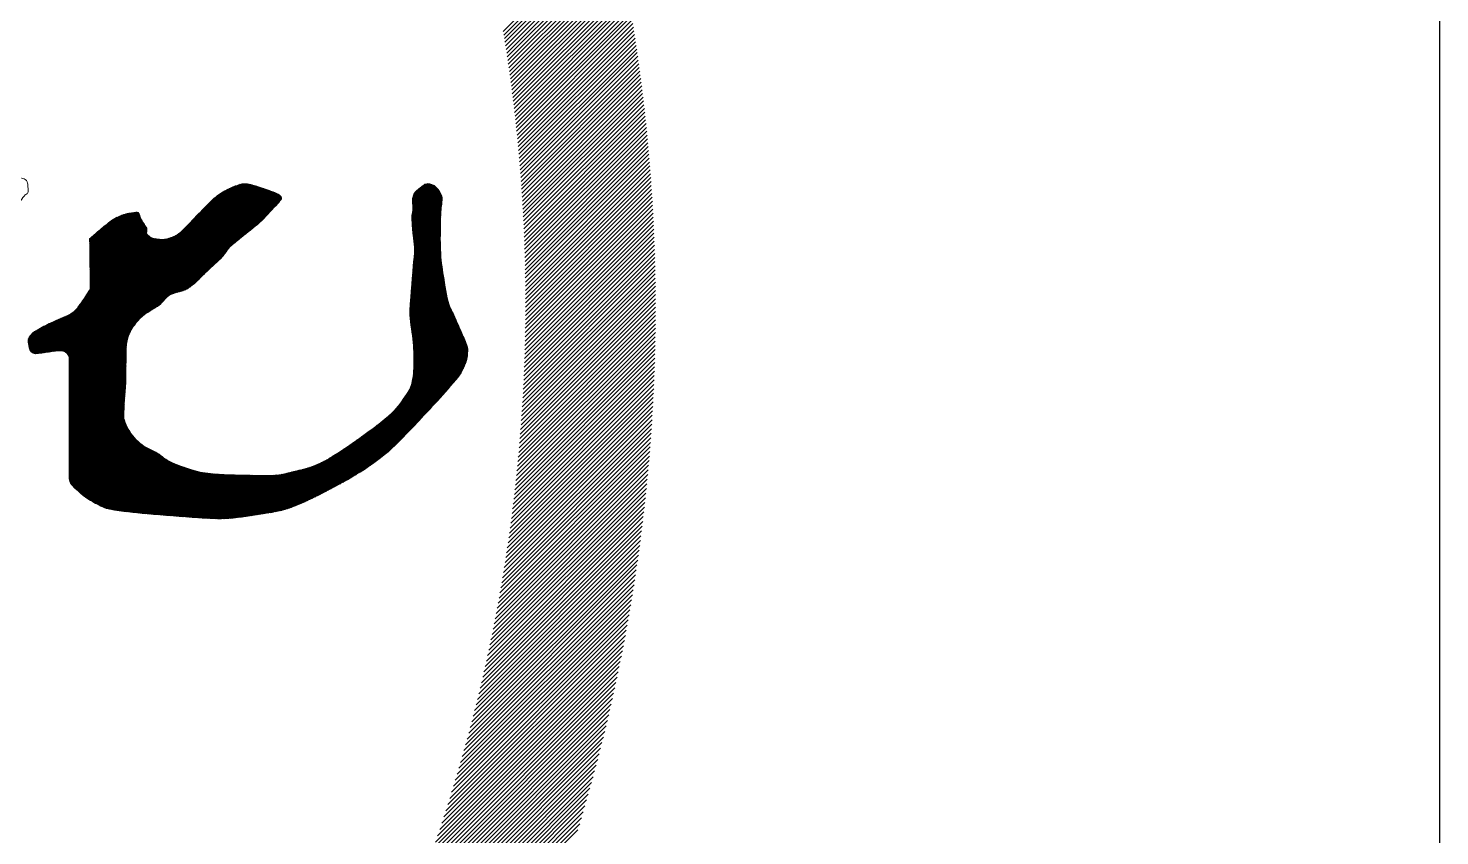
# Model space of a CAD drawing. Header units: inches. Extents: x 35 to 2894, y 23 to 617.
# Drawn here: x 855.64 to 865.16, y 127.54 to 132.99 of the extents above; entities that cross this region are included whole.
import ezdxf

# ---------------------------------------------------------------- set-up
doc = ezdxf.new("R2010")
doc.units = ezdxf.units.IN
doc.header["$MEASUREMENT"] = 0
doc.layers.add('Layer 1', color=7, linetype='Continuous')
doc.layers.add('ONDOCS', color=7, linetype='Continuous', lineweight=0)

msp = doc.modelspace()

# ---------------------------------------------------------------- linework, layer by layer
at = {"layer": 'Layer 1', "color": 0, "lineweight": 9}
msp.add_lwpolyline([(45.0123, 606.841), (865.1563, 606.841), (865.1563, 32.7669), (45.0123, 32.7669), (45.0123, 606.841)], dxfattribs=at)
at = {"layer": 'Layer 1', "color": 0, "lineweight": -3}
msp.add_lwpolyline([(865.1563, 32.7669), (865.1563, 254.817)], dxfattribs=at)
at = {"layer": 'ONDOCS', "color": 7, "linetype": 'Continuous', "lineweight": 0, "ltscale": 100}
for p, q in [((858.8413, 132.9669), (859.5837, 133.7093)), ((858.8453, 132.9426), (859.5888, 133.6861)), ((858.8493, 132.9183), (859.5939, 133.6629)), ((858.8532, 132.8939), (859.5989, 133.6396)), ((858.857, 132.8694), (859.6039, 133.6163)), ((858.8608, 132.8449), (859.6088, 133.5929)), ((858.8646, 132.8204), (859.6137, 133.5695)), ((858.8683, 132.7958), (859.6186, 133.5461)), ((858.872, 132.7712), (859.6234, 133.5226)), ((858.8756, 132.7465), (859.6282, 133.4991)), ((858.8791, 132.7218), (859.6329, 133.4756)), ((858.8826, 132.697), (859.6376, 133.452)), ((858.8861, 132.6722), (859.6423, 133.4283)), ((858.8895, 132.6473), (859.6469, 133.4047)), ((858.8929, 132.6223), (859.6515, 133.3809)), ((858.8962, 132.5974), (859.656, 133.3572)), ((858.8995, 132.5723), (859.6605, 133.3334)), ((858.9027, 132.5472), (859.665, 133.3096)), ((858.9058, 132.5221), (859.6694, 133.2857)), ((858.9089, 132.4969), (859.6738, 133.2617)), ((858.912, 132.4717), (859.6781, 133.2378)), ((858.915, 132.4464), (859.6824, 133.2138)), ((858.918, 132.421), (859.6866, 133.1897)), ((858.9209, 132.3957), (859.6908, 133.1656)), ((858.9237, 132.3702), (859.695, 133.1415)), ((858.9265, 132.3447), (859.6991, 133.1173)), ((858.9292, 132.3191), (859.7032, 133.0931)), ((858.9319, 132.2935), (859.7072, 133.0688)), ((858.9345, 132.2679), (859.7112, 133.0445)), ((858.9371, 132.2422), (859.7151, 133.0202)), ((858.9397, 132.2164), (859.719, 132.9958)), ((858.9421, 132.1906), (859.7229, 132.9713)), ((858.9445, 132.1647), (859.7267, 132.9468)), ((858.9469, 132.1387), (859.7305, 132.9223)), ((858.9492, 132.1127), (859.7342, 132.8977)), ((858.9514, 132.0867), (859.7378, 132.8731)), ((858.9536, 132.0606), (859.7415, 132.8484)), ((858.9558, 132.0344), (859.7451, 132.8237)), ((858.9578, 132.0082), (859.7486, 132.799)), ((858.9598, 131.9819), (859.7521, 132.7742)), ((858.9618, 131.9556), (859.7555, 132.7493)), ((858.9637, 131.9292), (859.7589, 132.7244)), ((858.9655, 131.9027), (859.7623, 132.6995)), ((858.9673, 131.8762), (859.7656, 132.6745)), ((858.9691, 131.8497), (859.7688, 132.6495)), ((858.9707, 131.823), (859.7721, 132.6244)), ((858.9723, 131.7963), (859.7752, 132.5992)), ((858.9739, 131.7696), (859.7783, 132.5741)), ((858.9753, 131.7428), (859.7814, 132.5488)), ((858.9768, 131.7159), (859.7844, 132.5236)), ((858.9781, 131.689), (859.7874, 132.4982)), ((858.9794, 131.662), (859.7903, 132.4729)), ((858.9806, 131.6349), (859.7932, 132.4474)), ((858.9818, 131.6078), (859.796, 132.422)), ((858.9829, 131.5806), (859.7988, 132.3965)), ((858.984, 131.5533), (859.8015, 132.3709)), ((858.9849, 131.526), (859.8042, 132.3453)), ((858.9859, 131.4986), (859.8068, 132.3196)), ((858.9867, 131.4712), (859.8094, 132.2939)), ((858.9875, 131.4437), (859.8119, 132.2681)), ((858.9882, 131.4161), (859.8144, 132.2423)), ((858.9889, 131.3885), (859.8168, 132.2164)), ((858.9894, 131.3607), (859.8192, 132.1905)), ((858.99, 131.333), (859.8215, 132.1645)), ((858.9904, 131.3051), (859.8238, 132.1385)), ((858.9908, 131.2772), (859.826, 132.1124)), ((858.9911, 131.2492), (859.8282, 132.0863)), ((858.9913, 131.2212), (859.8303, 132.0601)), ((858.9915, 131.193), (859.8323, 132.0339)), ((855.9009, 130.7957), (857.0265, 131.9213)), ((855.9053, 130.7911), (857.0413, 131.9271)), ((855.9092, 130.786), (857.0555, 131.9323)), ((855.9123, 130.7803), (857.0684, 131.9364)), ((855.9145, 130.7735), (857.08, 131.939)), ((855.9151, 130.7562), (857.0993, 131.9405)), ((855.9151, 130.7652), (857.0902, 131.9403)), ((855.9151, 130.7473), (857.1078, 131.94)), ((855.9151, 130.7383), (857.1159, 131.9392)), ((855.9151, 130.7294), (857.1237, 131.938)), ((855.9151, 130.7205), (857.1312, 131.9365)), ((855.9151, 130.7115), (857.1385, 131.9349)), ((855.9151, 130.7026), (857.1456, 131.9331)), ((855.9151, 130.6936), (857.1527, 131.9312)), ((855.9151, 130.6847), (857.1596, 131.9292)), ((855.9151, 130.6757), (857.1665, 131.9272)), ((855.9151, 130.6668), (857.1734, 131.9251)), ((855.9151, 130.6579), (857.1802, 131.923)), ((855.9151, 130.6489), (857.187, 131.9209)), ((855.9151, 130.64), (857.1939, 131.9187)), ((855.9151, 130.631), (857.2006, 131.9166)), ((858.2294, 131.8277), (858.3419, 131.9401)), ((858.2294, 131.8188), (858.3494, 131.9387)), ((858.2297, 131.8102), (858.3563, 131.9367)), ((858.2299, 131.8372), (858.3334, 131.9407)), ((858.2302, 131.8017), (858.3628, 131.9342)), ((858.2308, 131.7933), (858.3688, 131.9313)), ((858.2313, 131.8475), (858.3234, 131.9395)), ((858.2313, 131.7849), (858.3745, 131.928)), ((858.2317, 131.7763), (858.3798, 131.9244)), ((858.2318, 131.7675), (858.3848, 131.9205)), ((858.2344, 131.8595), (858.3072, 131.9324)), ((858.9915, 131.0798), (859.84, 131.9284)), ((858.9916, 131.1648), (859.8343, 132.0076)), ((858.9916, 131.1366), (859.8363, 131.9812)), ((858.9916, 131.1082), (859.8382, 131.9548)), ((855.8722, 130.8116), (856.9333, 131.8728)), ((855.8789, 130.8095), (856.9573, 131.8878)), ((855.8851, 130.8067), (856.9781, 131.8997)), ((855.8908, 130.8035), (856.9955, 131.9082)), ((855.8961, 130.7998), (857.0114, 131.9151)), ((855.9151, 130.6221), (857.2074, 131.9144)), ((855.9151, 130.6132), (857.2141, 131.9122)), ((855.9151, 130.6042), (857.2208, 131.9099)), ((855.9151, 130.5953), (857.2274, 131.9076)), ((855.9151, 130.5863), (857.2341, 131.9053)), ((855.9151, 130.5774), (857.2407, 131.903)), ((855.9151, 130.5685), (857.2473, 131.9006)), ((855.9151, 130.5595), (857.2538, 131.8982)), ((856.421, 131.0564), (857.2603, 131.8958)), ((856.45, 131.0765), (857.2668, 131.8934)), ((856.4727, 131.0903), (857.2733, 131.8909)), ((856.4954, 131.1041), (857.2798, 131.8884)), ((856.5854, 131.1851), (857.2862, 131.8859)), ((856.6044, 131.1952), (857.2926, 131.8834)), ((856.6185, 131.2003), (857.299, 131.8808)), ((856.6312, 131.2041), (857.3054, 131.8783)), ((856.6432, 131.2072), (857.3116, 131.8756)), ((856.6552, 131.2102), (857.3176, 131.8726)), ((856.6673, 131.2134), (857.3233, 131.8693)), ((856.6802, 131.2173), (857.3286, 131.8658)), ((856.6949, 131.223), (857.3338, 131.8619)), ((856.7164, 131.2356), (857.3386, 131.8578)), ((856.7467, 131.6951), (856.8995, 131.8479)), ((857.0388, 131.5491), (857.3429, 131.8532)), ((857.0833, 131.5847), (857.3458, 131.8472)), ((857.1294, 131.6219), (857.3466, 131.8391)), ((858.2252, 131.7252), (858.4016, 131.9016)), ((858.2253, 131.7163), (858.4053, 131.8963)), ((858.2254, 131.7075), (858.4089, 131.891)), ((858.2257, 131.6988), (858.4125, 131.8856)), ((858.226, 131.6902), (858.4159, 131.8801)), ((858.2264, 131.6816), (858.4192, 131.8745)), ((858.2266, 131.7355), (858.3979, 131.9067)), ((858.2269, 131.6731), (858.4222, 131.8685)), ((858.2274, 131.6647), (858.4249, 131.8622)), ((858.2279, 131.6563), (858.427, 131.8555)), ((858.2285, 131.6479), (858.4285, 131.8479)), ((858.2291, 131.6396), (858.4289, 131.8394)), ((858.2296, 131.6312), (858.4288, 131.8304)), ((858.2301, 131.7479), (858.3938, 131.9116)), ((858.2313, 131.7581), (858.3894, 131.9162)), ((858.2424, 131.8764), (858.2683, 131.9023)), ((858.9903, 130.9655), (859.8468, 131.822)), ((858.9907, 130.9942), (859.8452, 131.8487)), ((858.991, 131.0228), (859.8436, 131.8753)), ((858.9913, 131.0514), (859.8418, 131.9019)), ((856.053, 131.5111), (856.27, 131.7281)), ((856.0532, 131.5023), (856.2838, 131.733)), ((856.0533, 131.4935), (856.2964, 131.7366)), ((856.0534, 131.4846), (856.3078, 131.7391)), ((856.0535, 131.4758), (856.3187, 131.741)), ((856.0536, 131.467), (856.3292, 131.7425)), ((856.0537, 131.4581), (856.3395, 131.7439)), ((856.0538, 131.4493), (856.3498, 131.7453)), ((856.054, 131.4405), (856.3609, 131.7474)), ((856.0541, 131.4317), (856.3712, 131.7488)), ((856.0542, 131.4228), (856.3782, 131.7468)), ((856.0543, 131.414), (856.3831, 131.7428)), ((856.0544, 131.4052), (856.3869, 131.7376)), ((856.0545, 131.3964), (856.3896, 131.7315)), ((857.1801, 131.6636), (857.2863, 131.7698)), ((858.2303, 131.6229), (858.4283, 131.8209)), ((858.231, 131.6147), (858.4275, 131.8112)), ((858.2319, 131.6066), (858.4264, 131.8012)), ((858.2327, 131.5986), (858.4251, 131.791)), ((858.2337, 131.5906), (858.4238, 131.7807)), ((858.2347, 131.5826), (858.4225, 131.7705)), ((858.2357, 131.5747), (858.4214, 131.7604)), ((858.2367, 131.5667), (858.4206, 131.7507)), ((858.2376, 131.5588), (858.4201, 131.7412)), ((858.2386, 131.5508), (858.4199, 131.7321)), ((858.9886, 130.8789), (859.8514, 131.7416)), ((858.9893, 130.9078), (859.8499, 131.7685)), ((858.9898, 130.9367), (859.8484, 131.7953)), ((856.0525, 131.5552), (856.1447, 131.6475)), ((856.0526, 131.5464), (856.1918, 131.6857)), ((856.0527, 131.5376), (856.2194, 131.7043)), ((856.0528, 131.5288), (856.2387, 131.7147)), ((856.0529, 131.5199), (856.2551, 131.7221)), ((856.0546, 131.3875), (856.3916, 131.7245)), ((856.0548, 131.3787), (856.3934, 131.7173)), ((856.0549, 131.3699), (856.3955, 131.7105)), ((856.055, 131.3611), (856.3983, 131.7044)), ((856.0551, 131.3522), (856.4016, 131.6987)), ((856.0552, 131.3434), (856.4049, 131.6931)), ((856.0553, 131.3346), (856.4082, 131.6875)), ((856.0554, 131.3257), (856.4117, 131.682)), ((856.0556, 131.3169), (856.4151, 131.6765)), ((856.0557, 131.3081), (856.4186, 131.671)), ((856.0558, 131.2993), (856.422, 131.6655)), ((856.0559, 131.2904), (856.4254, 131.66)), ((856.056, 131.2816), (856.4288, 131.6544)), ((856.0561, 131.2728), (856.4321, 131.6488)), ((856.0562, 131.264), (856.4354, 131.6431)), ((856.0564, 131.2551), (856.4384, 131.6371)), ((858.2395, 131.5427), (858.4197, 131.723)), ((858.2404, 131.5347), (858.4196, 131.7138)), ((858.2412, 131.5265), (858.4194, 131.7047)), ((858.2412, 131.455), (858.4178, 131.6317)), ((858.2418, 131.5182), (858.4192, 131.6956)), ((858.2423, 131.465), (858.418, 131.6408)), ((858.2424, 131.5099), (858.419, 131.6864)), ((858.2428, 131.5013), (858.4188, 131.6773)), ((858.2429, 131.4746), (858.4182, 131.6499)), ((858.2431, 131.4927), (858.4186, 131.6681)), ((858.2431, 131.4838), (858.4184, 131.659)), ((858.9853, 130.7624), (859.8566, 131.6337)), ((858.9863, 130.7917), (859.8554, 131.6608)), ((858.9871, 130.8208), (859.8541, 131.6878)), ((858.9879, 130.8499), (859.8528, 131.7147)), ((855.6703, 130.7976), (856.4562, 131.5834)), ((855.6768, 130.7951), (856.462, 131.5803)), ((855.6849, 130.7943), (856.4681, 131.5775)), ((855.6945, 130.7949), (856.4747, 131.5751)), ((855.7043, 130.7958), (856.4817, 131.5731)), ((855.7143, 130.7968), (856.4889, 131.5715)), ((855.7245, 130.7981), (856.4964, 131.57)), ((855.7348, 130.7994), (856.504, 131.5687)), ((855.7452, 130.8009), (856.5117, 131.5674)), ((855.7556, 130.8024), (856.5196, 131.5663)), ((855.7661, 130.8039), (856.5276, 131.5655)), ((855.7766, 130.8055), (856.536, 131.5649)), ((855.787, 130.807), (856.5448, 131.5647)), ((855.7975, 130.8085), (856.5541, 131.5651)), ((855.8079, 130.81), (856.5643, 131.5664)), ((855.8183, 130.8114), (856.5761, 131.5692)), ((855.8286, 130.8128), (856.589, 131.5732)), ((855.8385, 130.8138), (856.6027, 131.5779)), ((855.8479, 130.8142), (856.6175, 131.5838)), ((855.8566, 130.814), (856.6345, 131.5918)), ((855.8647, 130.8131), (856.6576, 131.606)), ((855.9798, 131.116), (856.4509, 131.5871)), ((856.0048, 131.1499), (856.446, 131.5911)), ((856.0245, 131.1786), (856.4415, 131.5956)), ((856.0373, 131.2003), (856.4381, 131.6011)), ((856.0523, 131.5641), (856.0855, 131.5972)), ((856.0565, 131.2463), (856.4393, 131.6291)), ((856.0566, 131.2375), (856.438, 131.6189)), ((856.0567, 131.2287), (856.4369, 131.6089)), ((858.2323, 131.3567), (858.4174, 131.5418)), ((858.2331, 131.3665), (858.4173, 131.5507)), ((858.2339, 131.3762), (858.4173, 131.5595)), ((858.2347, 131.386), (858.4172, 131.5685)), ((858.2355, 131.3957), (858.4172, 131.5774)), ((858.2364, 131.4055), (858.4173, 131.5864)), ((858.2372, 131.4152), (858.4173, 131.5954)), ((858.238, 131.425), (858.4174, 131.6044)), ((858.2388, 131.4348), (858.4176, 131.6135)), ((858.2399, 131.4448), (858.4177, 131.6226)), ((858.982, 130.6742), (859.8599, 131.5521)), ((858.9832, 130.7037), (859.8589, 131.5794)), ((858.9843, 130.7331), (859.8578, 131.6066)), ((856.7504, 131.2607), (856.975, 131.4852)), ((856.8999, 131.4013), (856.9551, 131.4564)), ((858.2237, 131.2498), (858.4214, 131.4474)), ((858.2245, 131.2595), (858.4207, 131.4557)), ((858.2252, 131.2692), (858.4202, 131.4641)), ((858.226, 131.2789), (858.4197, 131.4725)), ((858.2268, 131.2886), (858.4192, 131.481)), ((858.2275, 131.2983), (858.4188, 131.4896)), ((858.2283, 131.308), (858.4185, 131.4982)), ((858.2291, 131.3178), (858.4182, 131.5068)), ((858.2299, 131.3275), (858.4179, 131.5155)), ((858.2307, 131.3372), (858.4177, 131.5242)), ((858.2315, 131.347), (858.4175, 131.533)), ((858.9764, 130.5555), (859.8635, 131.4425)), ((858.978, 130.5853), (859.8627, 131.47)), ((858.9794, 130.615), (859.8618, 131.4975)), ((858.9807, 130.6447), (859.8609, 131.5248)), ((858.2152, 131.1339), (858.433, 131.3517)), ((858.2158, 131.1435), (858.4318, 131.3595)), ((858.2165, 131.1531), (858.4307, 131.3673)), ((858.2172, 131.1628), (858.4296, 131.3752)), ((858.2179, 131.1724), (858.4285, 131.383)), ((858.2186, 131.182), (858.4274, 131.3909)), ((858.2193, 131.1917), (858.4264, 131.3988)), ((858.22, 131.2014), (858.4255, 131.4068)), ((858.2207, 131.211), (858.4245, 131.4148)), ((858.2215, 131.2207), (858.4237, 131.4229)), ((858.2222, 131.2304), (858.4228, 131.431)), ((858.223, 131.2401), (858.4221, 131.4392)), ((858.9714, 130.4655), (859.8655, 131.3597)), ((858.9732, 130.4956), (859.8649, 131.3874)), ((858.9748, 130.5256), (859.8642, 131.415)), ((858.2115, 131.0677), (858.4416, 131.2977)), ((858.2116, 131.0767), (858.4403, 131.3054)), ((858.2118, 131.059), (858.4428, 131.29)), ((858.212, 131.086), (858.4391, 131.3131)), ((858.2123, 131.0505), (858.4441, 131.2823)), ((858.2126, 131.0956), (858.4378, 131.3208)), ((858.2128, 131.0422), (858.4453, 131.2746)), ((858.2132, 131.1051), (858.4366, 131.3285)), ((858.2135, 131.0339), (858.4465, 131.2669)), ((858.2139, 131.1147), (858.4354, 131.3363)), ((858.2143, 131.0258), (858.4477, 131.2592)), ((858.2145, 131.1243), (858.4342, 131.344)), ((858.2151, 131.0177), (858.449, 131.2515)), ((858.9655, 130.3748), (859.867, 131.2763)), ((858.9676, 130.4051), (859.8666, 131.3042)), ((858.9695, 130.4354), (859.8661, 131.332)), ((858.2161, 131.0096), (858.4502, 131.2438)), ((858.217, 131.0017), (858.4515, 131.2361)), ((858.218, 130.9937), (858.4528, 131.2285)), ((858.2191, 130.9858), (858.4541, 131.2209)), ((858.2202, 130.978), (858.4555, 131.2133)), ((858.2213, 130.9701), (858.4569, 131.2058)), ((858.2224, 130.9623), (858.4584, 131.1983)), ((858.2235, 130.9545), (858.4599, 131.1909)), ((858.2247, 130.9467), (858.4615, 131.1835)), ((858.2258, 130.9389), (858.4631, 131.1762)), ((858.2269, 130.9311), (858.4648, 131.169)), ((858.228, 130.9232), (858.4666, 131.1618)), ((858.9565, 130.2526), (859.8681, 131.1642)), ((858.9589, 130.2833), (859.8679, 131.1923)), ((858.9612, 130.3139), (859.8677, 131.2204)), ((858.9634, 130.3444), (859.8674, 131.2484)), ((855.6649, 130.8011), (855.9282, 131.0643)), ((856.5244, 131.1242), (856.5448, 131.1445)), ((858.229, 130.9153), (858.4684, 131.1547)), ((858.2301, 130.9074), (858.4703, 131.1476)), ((858.231, 130.8994), (858.4723, 131.1407)), ((858.232, 130.8914), (858.4744, 131.1338)), ((858.2328, 130.8833), (858.4765, 131.127)), ((858.2336, 130.8752), (858.4787, 131.1203)), ((858.2343, 130.867), (858.481, 131.1137)), ((858.235, 130.8587), (858.4835, 131.1071)), ((858.2355, 130.8503), (858.4859, 131.1007)), ((858.2361, 130.8419), (858.4886, 131.0944)), ((858.2365, 130.8334), (858.4915, 131.0883)), ((858.237, 130.8249), (858.4945, 131.0824)), ((858.2373, 130.8163), (858.4976, 131.0766)), ((858.2376, 130.8077), (858.5008, 131.0708)), ((858.2379, 130.799), (858.5039, 131.065)), ((858.9488, 130.16), (859.8683, 131.0795)), ((858.9514, 130.1909), (859.8683, 131.1078)), ((858.954, 130.2218), (859.8682, 131.136)), ((855.6378, 130.8813), (855.7254, 130.9689)), ((855.6385, 130.8731), (855.7449, 130.9794)), ((855.6398, 130.8654), (855.7633, 130.9889)), ((855.6412, 130.8578), (855.7808, 130.9975)), ((855.6424, 130.8501), (855.7974, 131.0051)), ((855.6436, 130.8424), (855.8135, 131.0123)), ((855.6451, 130.835), (855.8295, 131.0193)), ((855.6471, 130.828), (855.8455, 131.0264)), ((855.6496, 130.8216), (855.8616, 131.0335)), ((855.6527, 130.8157), (855.8777, 131.0407)), ((855.6562, 130.8103), (855.8934, 131.0475)), ((855.6603, 130.8054), (855.9096, 131.0547)), ((855.9151, 130.5506), (856.361, 130.9965)), ((855.9151, 130.5416), (856.3396, 130.9661)), ((858.235, 130.653), (858.5479, 130.9659)), ((858.236, 130.663), (858.5452, 130.9721)), ((858.2368, 130.6728), (858.5424, 130.9784)), ((858.2375, 130.6823), (858.5397, 130.9846)), ((858.238, 130.6918), (858.537, 130.9908)), ((858.2382, 130.7903), (858.5068, 131.059)), ((858.2383, 130.7816), (858.5096, 131.0528)), ((858.2383, 130.701), (858.5342, 130.997)), ((858.2385, 130.7728), (858.5124, 131.0466)), ((858.2385, 130.7102), (858.5315, 131.0032)), ((858.2386, 130.7639), (858.5151, 131.0404)), ((858.2386, 130.755), (858.5178, 131.0342)), ((858.2386, 130.7282), (858.526, 131.0156)), ((858.2386, 130.7192), (858.5288, 131.0094)), ((858.2387, 130.7461), (858.5206, 131.028)), ((858.2387, 130.7372), (858.5233, 131.0218)), ((858.9371, 130.0351), (859.8675, 130.9655)), ((858.9402, 130.0665), (859.8678, 130.9941)), ((858.9431, 130.0977), (859.868, 131.0226)), ((858.946, 130.1289), (859.8682, 131.0511)), ((855.639, 130.8914), (855.7051, 130.9575)), ((855.6488, 130.9102), (855.6815, 130.9429)), ((855.9151, 130.5327), (856.3281, 130.9457)), ((855.9151, 130.5237), (856.3205, 130.9292)), ((855.9151, 130.5148), (856.3152, 130.9149)), ((855.9151, 130.5059), (856.3112, 130.902)), ((855.9151, 130.4969), (856.308, 130.8899)), ((855.9151, 130.488), (856.3055, 130.8784)), ((857.4865, 129.7883), (858.5833, 130.8851)), ((857.5027, 129.7955), (858.586, 130.8788)), ((857.5191, 129.803), (858.5886, 130.8725)), ((858.1459, 130.4566), (858.5806, 130.8914)), ((858.168, 130.4877), (858.5779, 130.8976)), ((858.1869, 130.5156), (858.5752, 130.9038)), ((858.2035, 130.5411), (858.5725, 130.9101)), ((858.2129, 130.5594), (858.5697, 130.9163)), ((858.2181, 130.5735), (858.567, 130.9225)), ((858.222, 130.5864), (858.5643, 130.9287)), ((858.2253, 130.5986), (858.5615, 130.9349)), ((858.228, 130.6103), (858.5588, 130.9411)), ((858.2303, 130.6215), (858.5561, 130.9473)), ((858.2321, 130.6323), (858.5533, 130.9535)), ((858.2337, 130.6428), (858.5506, 130.9597)), ((858.9273, 129.9404), (859.8662, 130.8793)), ((858.9307, 129.9721), (859.8667, 130.9081)), ((858.9339, 130.0037), (859.8671, 130.9369)), ((855.9151, 130.479), (856.3035, 130.8674)), ((855.9151, 130.4701), (856.302, 130.857)), ((855.9151, 130.4612), (856.3009, 130.847)), ((855.9151, 130.4522), (856.3003, 130.8374)), ((855.9151, 130.4433), (856.2999, 130.8281)), ((855.9151, 130.4343), (856.2996, 130.8189)), ((855.9151, 130.4254), (856.2994, 130.8097)), ((855.9151, 130.4164), (856.2991, 130.8005)), ((855.9151, 130.4075), (856.2989, 130.7913)), ((855.9151, 130.3986), (856.2987, 130.7822)), ((857.5358, 129.8108), (858.5912, 130.8662)), ((857.5528, 129.8189), (858.5938, 130.8598)), ((857.5701, 129.8272), (858.5964, 130.8535)), ((857.5877, 129.8359), (858.5987, 130.8469)), ((857.6056, 129.8448), (858.6004, 130.8396)), ((857.6237, 129.854), (858.6014, 130.8317)), ((857.6422, 129.8635), (858.6019, 130.8232)), ((857.6609, 129.8733), (858.6018, 130.8142)), ((857.68, 129.8835), (858.6015, 130.805)), ((857.6994, 129.8939), (858.6014, 130.7959)), ((857.719, 129.9046), (858.6012, 130.7867)), ((857.7388, 129.9155), (858.6005, 130.7771)), ((858.9166, 129.8448), (859.8643, 130.7925)), ((858.9203, 129.8768), (859.865, 130.8215)), ((858.9238, 129.9087), (859.8656, 130.8505)), ((855.9151, 130.3896), (856.2986, 130.7731)), ((855.9151, 130.3807), (856.2984, 130.764)), ((855.9151, 130.3717), (856.2983, 130.7549)), ((855.9151, 130.3628), (856.2982, 130.7459)), ((855.9151, 130.3539), (856.2981, 130.7368)), ((855.9151, 130.3449), (856.298, 130.7278)), ((855.9151, 130.336), (856.2979, 130.7187)), ((855.9151, 130.327), (856.2978, 130.7097)), ((855.9151, 130.3181), (856.2977, 130.7007)), ((855.9151, 130.3092), (856.2976, 130.6916)), ((855.9151, 130.3002), (856.2974, 130.6826)), ((857.759, 129.9267), (858.5989, 130.7666)), ((857.7796, 129.9383), (858.5957, 130.7544)), ((857.8005, 129.9504), (858.5915, 130.7413)), ((857.8221, 129.963), (858.5864, 130.7273)), ((857.8444, 129.9763), (858.5804, 130.7123)), ((857.8675, 129.9905), (858.5729, 130.6959)), ((858.9049, 129.7483), (859.8617, 130.7051)), ((858.9089, 129.7806), (859.8627, 130.7343)), ((858.9128, 129.8128), (859.8635, 130.7635)), ((855.9151, 130.2913), (856.2973, 130.6735)), ((855.9151, 130.2823), (856.2972, 130.6644)), ((855.9151, 130.2734), (856.2971, 130.6553)), ((855.9151, 130.2644), (856.2969, 130.6462)), ((855.9151, 130.2555), (856.2967, 130.6371)), ((855.9151, 130.2466), (856.2965, 130.628)), ((855.9151, 130.2376), (856.2963, 130.6188)), ((855.9151, 130.2287), (856.296, 130.6096)), ((855.9151, 130.2197), (856.2957, 130.6004)), ((855.9151, 130.2108), (856.2954, 130.5911)), ((857.8917, 130.0057), (858.5633, 130.6773)), ((857.9174, 130.0225), (858.5498, 130.6549)), ((857.945, 130.0412), (858.5253, 130.6214)), ((858.8878, 129.618), (859.8573, 130.5875)), ((858.8923, 129.6508), (859.8585, 130.617)), ((858.8966, 129.6834), (859.8597, 130.6464)), ((858.9008, 129.7159), (859.8607, 130.6758)), ((855.9151, 130.2019), (856.295, 130.5817)), ((855.9151, 130.1929), (856.2945, 130.5723)), ((855.9151, 130.184), (856.294, 130.5629)), ((855.9151, 130.175), (856.2934, 130.5534)), ((855.9151, 130.1661), (856.2928, 130.5438)), ((855.9151, 130.1572), (856.2922, 130.5342)), ((855.9151, 130.1482), (856.2915, 130.5246)), ((855.9151, 130.1393), (856.2908, 130.515)), ((855.9151, 130.1303), (856.2901, 130.5053)), ((855.9151, 130.1214), (856.2894, 130.4957)), ((857.9761, 130.0633), (858.4695, 130.5567)), ((858.8738, 129.5191), (859.8531, 130.4984)), ((858.8786, 129.5522), (859.8546, 130.5282)), ((858.8833, 129.5852), (859.856, 130.5579)), ((855.9151, 130.1124), (856.2887, 130.486)), ((855.9151, 130.1035), (856.288, 130.4764)), ((855.9151, 130.0946), (856.2873, 130.4667)), ((855.9151, 130.0856), (856.2866, 130.4571)), ((855.9151, 130.0767), (856.2859, 130.4475)), ((855.9151, 130.0677), (856.2853, 130.438)), ((855.9151, 130.0588), (856.2847, 130.4284)), ((855.9151, 130.0499), (856.2842, 130.419)), ((855.9151, 130.0409), (856.2837, 130.4096)), ((855.9151, 130.032), (856.2833, 130.4002)), ((858.0129, 130.0912), (858.3866, 130.4648)), ((858.8587, 129.4192), (859.8483, 130.4087)), ((858.8639, 129.4526), (859.85, 130.4387)), ((858.8689, 129.4859), (859.8516, 130.4686)), ((855.9151, 130.023), (856.283, 130.3909)), ((855.9151, 130.0141), (856.2827, 130.3817)), ((855.9151, 130.0052), (856.2825, 130.3725)), ((855.9151, 129.9962), (856.2827, 130.3639)), ((855.9151, 129.9873), (856.2842, 130.3564)), ((855.9151, 129.9783), (856.2862, 130.3494)), ((855.9151, 129.9694), (856.2883, 130.3426)), ((855.9151, 129.9604), (856.2905, 130.3359)), ((855.9151, 129.9515), (856.2928, 130.3292)), ((855.916, 129.9435), (856.2953, 130.3228)), ((855.9179, 129.9364), (856.2979, 130.3164)), ((855.9204, 129.93), (856.3006, 130.3102)), ((855.9234, 129.9241), (856.3034, 130.3041)), ((857.4552, 129.7749), (857.9916, 130.3113)), ((857.4707, 129.7814), (858.0358, 130.3466)), ((858.0635, 130.1328), (858.2639, 130.3332)), ((858.8426, 129.3181), (859.8428, 130.3183)), ((858.8481, 129.3519), (859.8447, 130.3485)), ((858.8535, 129.3856), (859.8465, 130.3787)), ((855.9268, 129.9185), (856.3064, 130.2981)), ((855.9305, 129.9133), (856.3095, 130.2923)), ((855.9344, 129.9083), (856.3127, 130.2865)), ((855.9386, 129.9034), (856.316, 130.2809)), ((855.9428, 129.8988), (856.3194, 130.2753)), ((855.9472, 129.8942), (856.3228, 130.2698)), ((855.9517, 129.8898), (856.3263, 130.2644)), ((855.9562, 129.8854), (856.3299, 130.259)), ((855.9608, 129.881), (856.3335, 130.2537)), ((855.9654, 129.8766), (856.3373, 130.2485)), ((855.97, 129.8723), (856.3411, 130.2434)), ((855.9747, 129.868), (856.3449, 130.2383)), ((855.9794, 129.8638), (856.3489, 130.2333)), ((855.9841, 129.8596), (856.3529, 130.2284)), ((855.9889, 129.8554), (856.3571, 130.2236)), ((855.9937, 129.8513), (856.3613, 130.2189)), ((855.9986, 129.8473), (856.3656, 130.2143)), ((856.0036, 129.8433), (856.37, 130.2097)), ((856.0086, 129.8393), (856.3745, 130.2053)), ((857.3977, 129.7532), (857.8573, 130.2127)), ((857.4115, 129.758), (857.8888, 130.2353)), ((857.4256, 129.7632), (857.921, 130.2586)), ((857.4402, 129.7689), (857.9547, 130.2833)), ((858.8252, 129.2159), (859.8365, 130.2271)), ((858.8311, 129.2501), (859.8387, 130.2576)), ((858.8369, 129.2841), (859.8408, 130.288)), ((856.0136, 129.8354), (856.3791, 130.201)), ((856.0187, 129.8316), (856.3839, 130.1967)), ((856.0239, 129.8278), (856.3887, 130.1926)), ((856.0291, 129.8241), (856.3936, 130.1886)), ((856.0343, 129.8204), (856.3986, 130.1847)), ((856.0396, 129.8167), (856.4038, 130.1809)), ((856.045, 129.8132), (856.4091, 130.1772)), ((856.0504, 129.8097), (856.4145, 130.1737)), ((856.0559, 129.8062), (856.42, 130.1703)), ((856.0614, 129.8028), (856.4256, 130.167)), ((856.067, 129.7994), (856.4314, 130.1638)), ((856.0726, 129.7961), (856.4372, 130.1607)), ((856.0783, 129.7928), (856.4431, 130.1577)), ((856.084, 129.7896), (856.4491, 130.1547)), ((856.0898, 129.7865), (856.4551, 130.1518)), ((856.0956, 129.7833), (856.4611, 130.1488)), ((856.1015, 129.7802), (856.4672, 130.1459)), ((856.1073, 129.7771), (856.4732, 130.143)), ((856.1132, 129.774), (856.4792, 130.1401)), ((856.1191, 129.771), (856.4852, 130.1371)), ((856.125, 129.768), (856.491, 130.134)), ((856.1311, 129.7651), (856.4969, 130.1309)), ((856.1372, 129.7623), (856.5026, 130.1277)), ((856.1434, 129.7595), (856.5082, 130.1243)), ((856.1497, 129.7569), (856.5136, 130.1209)), ((856.1562, 129.7545), (856.519, 130.1173)), ((856.1628, 129.7521), (856.5242, 130.1135)), ((856.1696, 129.75), (856.5293, 130.1097)), ((857.3347, 129.7349), (857.7187, 130.1189)), ((857.3466, 129.7378), (857.7434, 130.1347)), ((857.3588, 129.7411), (857.7697, 130.152)), ((857.3714, 129.7448), (857.7974, 130.1708)), ((857.3844, 129.7488), (857.8267, 130.1911)), ((858.8067, 129.1124), (859.8295, 130.1352)), ((858.813, 129.147), (859.8319, 130.1659)), ((858.8192, 129.1815), (859.8342, 130.1966)), ((856.1766, 129.7481), (856.5343, 130.1058)), ((856.1839, 129.7464), (856.5394, 130.1019)), ((856.1915, 129.7451), (856.5444, 130.098)), ((856.1991, 129.7438), (856.5495, 130.0941)), ((856.2068, 129.7425), (856.5546, 130.0903)), ((856.2145, 129.7413), (856.5598, 130.0866)), ((856.2223, 129.7401), (856.5652, 130.083)), ((856.23, 129.7389), (856.5707, 130.0795)), ((856.2378, 129.7377), (856.5764, 130.0763)), ((856.2456, 129.7366), (856.5822, 130.0732)), ((856.2534, 129.7354), (856.588, 130.0701)), ((856.2612, 129.7343), (856.594, 130.0671)), ((856.2691, 129.7332), (856.6, 130.0642)), ((856.2769, 129.7322), (856.6061, 130.0613)), ((856.2848, 129.7311), (856.6123, 130.0585)), ((856.2927, 129.7301), (856.6185, 130.0558)), ((856.3007, 129.7291), (856.6247, 130.0531)), ((856.3086, 129.7281), (856.6311, 130.0505)), ((856.3166, 129.7271), (856.6374, 130.0479)), ((856.3246, 129.7262), (856.6438, 130.0454)), ((856.3326, 129.7252), (856.6503, 130.0429)), ((856.3406, 129.7243), (856.6568, 130.0405)), ((856.3487, 129.7234), (856.6633, 130.0381)), ((856.3567, 129.7226), (856.6699, 130.0357)), ((856.3648, 129.7217), (856.6764, 130.0333)), ((856.3729, 129.7209), (856.683, 130.031)), ((856.381, 129.72), (856.6896, 130.0286)), ((856.3892, 129.7192), (856.6962, 130.0263)), ((856.3973, 129.7184), (856.7029, 130.024)), ((856.4055, 129.7177), (856.7095, 130.0217)), ((856.4137, 129.7169), (856.7161, 130.0194)), ((856.4219, 129.7162), (856.7228, 130.0171)), ((856.4301, 129.7154), (856.7295, 130.0148)), ((857.1832, 129.7085), (857.4884, 130.0137)), ((857.1938, 129.7102), (857.5003, 130.0167)), ((857.2044, 129.7119), (857.5126, 130.02)), ((857.215, 129.7136), (857.5253, 130.0239)), ((857.2256, 129.7152), (857.5386, 130.0282)), ((857.2362, 129.7168), (857.5525, 130.0331)), ((857.2468, 129.7185), (857.5669, 130.0386)), ((857.2574, 129.7202), (857.5822, 130.0449)), ((857.2681, 129.7219), (857.5982, 130.052)), ((857.2789, 129.7238), (857.6151, 130.06)), ((857.2898, 129.7257), (857.6332, 130.0691)), ((857.3007, 129.7277), (857.6525, 130.0795)), ((857.3119, 129.7299), (857.6732, 130.0913)), ((857.3232, 129.7323), (857.6954, 130.1045)), ((858.7869, 129.0078), (859.8216, 130.0425)), ((858.7936, 129.0428), (859.8243, 130.0735)), ((858.8002, 129.0777), (859.8269, 130.1044)), ((856.4383, 129.7147), (856.7362, 130.0126)), ((856.4465, 129.714), (856.743, 130.0105)), ((856.4548, 129.7133), (856.7498, 130.0084)), ((856.463, 129.7126), (856.7567, 130.0063)), ((856.4713, 129.7119), (856.7637, 130.0043)), ((856.4795, 129.7112), (856.7707, 130.0024)), ((856.4878, 129.7105), (856.7778, 130.0006)), ((856.496, 129.7098), (856.785, 129.9988)), ((856.5043, 129.7092), (856.7923, 129.9972)), ((856.5125, 129.7085), (856.7997, 129.9957)), ((856.5208, 129.7078), (856.8073, 129.9943)), ((856.5291, 129.7071), (856.815, 129.993)), ((856.5373, 129.7064), (856.8227, 129.9918)), ((856.5456, 129.7058), (856.8305, 129.9907)), ((856.5539, 129.7051), (856.8384, 129.9896)), ((856.5621, 129.7044), (856.8463, 129.9886)), ((856.5704, 129.7037), (856.8542, 129.9876)), ((856.5787, 129.7031), (856.8622, 129.9867)), ((856.587, 129.7024), (856.8703, 129.9858)), ((856.5952, 129.7018), (856.8784, 129.9849)), ((856.6035, 129.7011), (856.8866, 129.9841)), ((856.6118, 129.7005), (856.8948, 129.9834)), ((856.6201, 129.6998), (856.903, 129.9827)), ((856.6284, 129.6992), (856.9113, 129.982)), ((856.6367, 129.6985), (856.9196, 129.9814)), ((856.645, 129.6979), (856.928, 129.9809)), ((856.6533, 129.6973), (856.9364, 129.9803)), ((856.6616, 129.6966), (856.9448, 129.9798)), ((856.67, 129.696), (856.9533, 129.9794)), ((856.6783, 129.6954), (856.9619, 129.979)), ((856.6866, 129.6948), (856.9704, 129.9786)), ((856.695, 129.6942), (856.979, 129.9782)), ((856.7033, 129.6936), (856.9876, 129.9779)), ((856.7116, 129.693), (856.9963, 129.9776)), ((856.72, 129.6924), (857.0049, 129.9773)), ((856.7283, 129.6918), (857.0136, 129.9771)), ((856.7367, 129.6912), (857.0224, 129.9769)), ((856.7451, 129.6906), (857.0311, 129.9767)), ((856.7534, 129.6901), (857.0399, 129.9765)), ((856.7618, 129.6895), (857.0486, 129.9763)), ((856.7702, 129.689), (857.0574, 129.9762)), ((856.7786, 129.6884), (857.0662, 129.976)), ((856.787, 129.6879), (857.075, 129.9759)), ((856.7954, 129.6873), (857.0838, 129.9758)), ((856.8038, 129.6868), (857.0927, 129.9756)), ((856.8122, 129.6862), (857.1015, 129.9755)), ((856.8206, 129.6857), (857.1103, 129.9754)), ((856.829, 129.6852), (857.119, 129.9752)), ((856.8375, 129.6847), (857.1278, 129.975)), ((856.8459, 129.6842), (857.1365, 129.9747)), ((856.8544, 129.6837), (857.1451, 129.9745)), ((856.8629, 129.6833), (857.1538, 129.9742)), ((856.8715, 129.6829), (857.1625, 129.974)), ((856.88, 129.6826), (857.1712, 129.9737)), ((856.8887, 129.6822), (857.1799, 129.9734)), ((856.8973, 129.682), (857.1886, 129.9732)), ((856.9061, 129.6818), (857.1973, 129.973)), ((856.9148, 129.6816), (857.2061, 129.9728)), ((856.9237, 129.6815), (857.2149, 129.9727)), ((856.9326, 129.6815), (857.2237, 129.9726)), ((856.9416, 129.6815), (857.2326, 129.9725)), ((856.9507, 129.6817), (857.2416, 129.9726)), ((856.9599, 129.6819), (857.2506, 129.9727)), ((856.9691, 129.6822), (857.2598, 129.9729)), ((856.9785, 129.6827), (857.269, 129.9732)), ((856.988, 129.6833), (857.2783, 129.9736)), ((856.9977, 129.684), (857.2878, 129.9741)), ((857.0074, 129.6848), (857.2974, 129.9747)), ((857.0172, 129.6856), (857.3072, 129.9756)), ((857.0271, 129.6866), (857.3171, 129.9766)), ((857.0371, 129.6877), (857.3272, 129.9778)), ((857.0472, 129.6888), (857.3376, 129.9792)), ((857.0574, 129.69), (857.3482, 129.9809)), ((857.0676, 129.6913), (857.3592, 129.9829)), ((857.0779, 129.6926), (857.3704, 129.9852)), ((857.0882, 129.694), (857.3821, 129.9879)), ((857.0986, 129.6955), (857.394, 129.9909)), ((857.1091, 129.697), (857.4061, 129.994)), ((857.1196, 129.6986), (857.4182, 129.9972)), ((857.1302, 129.7002), (857.4303, 130.0003)), ((857.1407, 129.7018), (857.4421, 130.0032)), ((857.1513, 129.7035), (857.4537, 130.0058)), ((857.162, 129.7052), (857.4652, 130.0084)), ((857.1726, 129.7069), (857.4767, 130.011)), ((858.7658, 128.9018), (859.813, 129.949)), ((858.773, 128.9373), (859.816, 129.9803)), ((858.78, 128.9726), (859.8189, 130.0114)), ((858.7356, 128.7584), (859.8003, 129.8231)), ((858.7434, 128.7945), (859.8036, 129.8547)), ((858.751, 128.8304), (859.8069, 129.8862)), ((858.7585, 128.8662), (859.81, 129.9177)), ((858.7112, 128.6491), (859.7897, 129.7277)), ((858.7195, 128.6857), (859.7933, 129.7596)), ((858.7276, 128.7221), (859.7969, 129.7914)), ((858.6942, 128.5755), (859.7822, 129.6635)), ((858.7028, 128.6124), (859.786, 129.6956)), ((858.6672, 128.4637), (859.7702, 129.5666)), ((858.6764, 128.5011), (859.7743, 129.599)), ((858.6854, 128.5384), (859.7783, 129.6313)), ((858.6387, 128.3502), (859.7572, 129.4688)), ((858.6484, 128.3882), (859.7617, 129.5015)), ((858.6579, 128.4261), (859.766, 129.5341)), ((858.6084, 128.2351), (859.7433, 129.37)), ((858.6187, 128.2737), (859.7481, 129.403)), ((858.6288, 128.312), (859.7527, 129.436)), ((858.5763, 128.1181), (859.7284, 129.2702)), ((858.5872, 128.1573), (859.7335, 129.3036)), ((858.5979, 128.1963), (859.7385, 129.3369)), ((858.5422, 127.9991), (859.7125, 129.1694)), ((858.5538, 128.039), (859.7179, 129.2031)), ((858.5652, 128.0786), (859.7233, 129.2367)), ((858.5061, 127.8782), (859.6956, 129.0676)), ((858.5184, 127.9187), (859.7013, 129.1017)), ((858.5304, 127.959), (859.707, 129.1356)), ((858.4809, 127.7963), (859.6837, 128.9991)), ((858.4936, 127.8373), (859.6897, 129.0334)), ((858.441, 127.6716), (859.6648, 128.8954)), ((858.4546, 127.7134), (859.6712, 128.9301)), ((858.4678, 127.755), (859.6775, 128.9646)), ((858.3988, 127.5444), (859.6449, 128.7905)), ((858.4131, 127.5871), (859.6517, 128.8256)), ((858.4272, 127.6295), (859.6583, 128.8606)), ((858.3538, 127.4146), (859.6237, 128.6845)), ((858.3691, 127.4582), (859.6309, 128.72)), ((858.3841, 127.5014), (859.6379, 128.7553)), ((858.3223, 127.3265), (859.6089, 128.6131)), ((858.3383, 127.3707), (859.6164, 128.6488)), ((858.2726, 127.1919), (859.5856, 128.5049)), ((858.2895, 127.2371), (859.5935, 128.5411)), ((858.3061, 127.282), (859.6012, 128.5771)), ((858.2196, 127.054), (859.5609, 128.3953)), ((858.2376, 127.1003), (859.5693, 128.432)), ((858.2553, 127.1463), (859.5775, 128.4685)), ((858.1823, 126.9601), (859.5437, 128.3215)), ((858.2011, 127.0072), (859.5524, 128.3585)), ((858.1231, 126.8161), (859.5166, 128.2096)), ((858.1433, 126.8645), (859.5258, 128.247)), ((858.163, 126.9125), (859.5348, 128.2843)), ((858.0814, 126.7178), (859.4977, 128.1341)), ((858.1025, 126.7672), (859.5073, 128.1719)), ((858.0151, 126.5665), (859.4681, 128.0196)), ((858.0377, 126.6175), (859.4782, 128.0579)), ((858.0598, 126.6679), (859.488, 128.0961)), ((857.9681, 126.4629), (859.4474, 127.9423)), ((857.9919, 126.515), (859.4579, 127.981)), ((857.893, 126.3029), (859.415, 127.825)), ((857.9186, 126.3569), (859.426, 127.8643)), ((857.9437, 126.4102), (859.4368, 127.9034)), ((857.8395, 126.1929), (859.3924, 127.7458)), ((857.8666, 126.2483), (859.4038, 127.7855)), ((857.783, 126.0798), (859.3689, 127.6657)), ((857.8116, 126.1367), (859.3807, 127.7058)), ((857.7231, 125.9633), (859.3446, 127.5848)), ((857.7535, 126.022), (859.3568, 127.6253))]:
    msp.add_line(p, q, dxfattribs=at)
for points, knots in [([(855.2644, 131.8608), (855.2306, 131.8062), (855.1966, 131.7516), (855.1628, 131.6972), (855.1206, 131.6293), (855.0746, 131.5641), (855.03, 131.4979), (854.9837, 131.4295), (854.9373, 131.361), (854.8883, 131.2944), (854.8467, 131.2376), (854.8007, 131.1846), (854.7557, 131.1306), (854.7066, 131.0719), (854.6568, 131.0145), (854.6052, 130.9581), (854.586, 130.9371), (854.5644, 130.9193), (854.5432, 130.9005), (854.5112, 130.8721), (854.4783, 130.8458), (854.4395, 130.8264), (854.4117, 130.8126), (854.3779, 130.8284), (854.3485, 130.8208), (854.3331, 130.8168), (854.3165, 130.8138), (854.3041, 130.803), (854.2897, 130.7904), (854.2779, 130.7762), (854.2643, 130.7632), (854.2471, 130.7468), (854.2282, 130.734), (854.2112, 130.7146), (854.2004, 130.7022), (854.2, 130.6854), (854.198, 130.6704), (854.1962, 130.6574), (854.1932, 130.643), (854.2024, 130.6306), (854.2206, 130.606), (854.2443, 130.5981), (854.2689, 130.5863), (854.2879, 130.5771), (854.3057, 130.5653), (854.3263, 130.5641), (854.3395, 130.5633), (854.3529, 130.5643), (854.3661, 130.5641), (854.4045, 130.5633), (854.4429, 130.5583), (854.4811, 130.5597), (854.5134, 130.5609), (854.543, 130.5787), (854.5742, 130.5863), (854.5928, 130.5907), (854.614, 130.5851), (854.6316, 130.5951), (854.6696, 130.6164), (854.685, 130.66), (854.7158, 130.688), (854.7402, 130.7106), (854.7675, 130.7308), (854.7911, 130.7544), (854.8191, 130.7824), (854.8433, 130.8136), (854.8707, 130.843), (854.8873, 130.8606), (854.9055, 130.8789), (854.9237, 130.8917), (854.9349, 130.8993), (854.9557, 130.8863), (854.9635, 130.8739), (854.9739, 130.8576), (854.9843, 130.8414), (854.9945, 130.8252), (854.9975, 130.7604), (855.0005, 130.6954), (855.0033, 130.6306), (855.0077, 130.5333), (855.0077, 130.4357), (855.0033, 130.3385), (855.0025, 130.3164), (854.9925, 130.296), (854.9813, 130.2764), (854.9575, 130.2354), (854.9147, 130.2104), (854.8927, 130.1702), (854.8789, 130.145), (854.8707, 130.1166), (854.8573, 130.0906), (854.8421, 130.0609), (854.8307, 130.0275), (854.8043, 130.0065), (854.7889, 129.9943), (854.7717, 129.9861), (854.7557, 129.9755), (854.736, 129.9627), (854.7136, 129.9547), (854.698, 129.9357), (854.6844, 129.9189), (854.683, 129.8977), (854.676, 129.8781), (854.6726, 129.8693), (854.669, 129.8605), (854.667, 129.8517), (854.6638, 129.8367), (854.6806, 129.8243), (854.6936, 129.8118), (854.7146, 129.7916), (854.7342, 129.7722), (854.7601, 129.772), (854.7821, 129.7716), (854.8043, 129.774), (854.8265, 129.7764), (854.8647, 129.7804), (854.9031, 129.784), (854.9415, 129.7896), (854.9767, 129.7948), (855.0101, 129.806), (855.0432, 129.8207), (855.0692, 129.8321), (855.0944, 129.8453), (855.114, 129.8649), (855.1348, 129.8855), (855.1554, 129.9063), (855.176, 129.9269), (855.1966, 129.9475), (855.2172, 129.9681), (855.238, 129.9887), (855.2594, 130.0103), (855.266, 130.0431), (855.2734, 130.0729), (855.2772, 130.089), (855.2807, 130.1052), (855.2823, 130.1216), (855.2851, 130.1526), (855.2875, 130.1836), (855.2867, 130.2146), (855.2855, 130.2588), (855.2792, 130.303), (855.2778, 130.3473), (855.2762, 130.4003), (855.2807, 130.4535), (855.2778, 130.5065), (855.2746, 130.5657), (855.2654, 130.6246), (855.26, 130.6836), (855.2538, 130.7526), (855.265, 130.8228), (855.2512, 130.8917), (855.2472, 130.9115), (855.2252, 130.9229), (855.2158, 130.9403), (855.2018, 130.9663), (855.1912, 130.9945), (855.176, 131.0199), (855.1532, 131.0581), (855.1244, 131.0923), (855.1008, 131.1306), (855.0938, 131.142), (855.0886, 131.154), (855.0832, 131.166), (855.073, 131.188), (855.066, 131.215), (855.0698, 131.2368), (855.0718, 131.2482), (855.0916, 131.2524), (855.0964, 131.2634), (855.1022, 131.277), (855.1014, 131.2946), (855.1096, 131.3076), (855.1212, 131.3254), (855.1336, 131.3428), (855.145, 131.3608), (855.16, 131.3842), (855.1748, 131.4079), (855.1892, 131.4315), (855.2046, 131.4569), (855.2144, 131.4853), (855.229, 131.5113), (855.2436, 131.5371), (855.2596, 131.5625), (855.2823, 131.5819), (855.2993, 131.5965), (855.3181, 131.6081), (855.3353, 131.6219), (855.3623, 131.6433), (855.3877, 131.6672), (855.4151, 131.6882), (855.4339, 131.7028), (855.4573, 131.71), (855.4769, 131.7236), (855.5055, 131.7434), (855.5317, 131.7658), (855.5566, 131.79), (855.58, 131.8128), (855.5972, 131.8416), (855.6186, 131.8652), (855.6234, 131.8706), (855.6337, 131.8713), (855.6363, 131.8785), (855.6409, 131.8916), (855.6372, 131.9051), (855.6363, 131.9184), (855.6355, 131.9302), (855.637, 131.9421), (855.6319, 131.9538), (855.6264, 131.9663), (855.6131, 131.9712), (855.6009, 131.9759), (855.5833, 131.9826), (855.5659, 131.9874), (855.5478, 131.9892), (855.536, 131.9903), (855.5241, 131.9907), (855.5124, 131.9892), (855.4808, 131.9851), (855.4501, 131.9775), (855.4194, 131.9671), (855.3959, 131.959), (855.3716, 131.9519), (855.353, 131.9361), (855.3235, 131.911), (855.294, 131.8859), (855.2645, 131.8608)], [0, 0, 0, 0, 0.019736, 0.019736, 0.019736, 0.044237, 0.044237, 0.044237, 0.069623, 0.069623, 0.069623, 0.091202, 0.091202, 0.091202, 0.114641, 0.114641, 0.114641, 0.123296, 0.123296, 0.123296, 0.136326, 0.136326, 0.136326, 0.145676, 0.145676, 0.145676, 0.150555, 0.150555, 0.150555, 0.156321, 0.156321, 0.156321, 0.163695, 0.163695, 0.163695, 0.168425, 0.168425, 0.168425, 0.172527, 0.172527, 0.172527, 0.180694, 0.180694, 0.180694, 0.187004, 0.187004, 0.187004, 0.191081, 0.191081, 0.191081, 0.202869, 0.202869, 0.202869, 0.212763, 0.212763, 0.212763, 0.218721, 0.218721, 0.218721, 0.231551, 0.231551, 0.231551, 0.241821, 0.241821, 0.241821, 0.254011, 0.254011, 0.254011, 0.261386, 0.261386, 0.261386, 0.265847, 0.265847, 0.265847, 0.271754, 0.271754, 0.271754, 0.283693, 0.283693, 0.283693, 0.301584, 0.301584, 0.301584, 0.305614, 0.305614, 0.305614, 0.314082, 0.314082, 0.314082, 0.319422, 0.319422, 0.319422, 0.325513, 0.325513, 0.325513, 0.329047, 0.329047, 0.329047, 0.333333, 0.333333, 0.333333, 0.340369, 0.340369, 0.340369, 0.343563, 0.343563, 0.343563, 0.349027, 0.349027, 0.349027, 0.357862, 0.357862, 0.357862, 0.365456, 0.365456, 0.365456, 0.378675, 0.378675, 0.378675, 0.390819, 0.390819, 0.390819, 0.400349, 0.400349, 0.400349, 0.410349, 0.410349, 0.410349, 0.42035, 0.42035, 0.42035, 0.430763, 0.430763, 0.430763, 0.43641, 0.43641, 0.43641, 0.447029, 0.447029, 0.447029, 0.462216, 0.462216, 0.462216, 0.480399, 0.480399, 0.480399, 0.500704, 0.500704, 0.500704, 0.524465, 0.524465, 0.524465, 0.531336, 0.531336, 0.531336, 0.5415, 0.5415, 0.5415, 0.556771, 0.556771, 0.556771, 0.561289, 0.561289, 0.561289, 0.569511, 0.569511, 0.569511, 0.573797, 0.573797, 0.573797, 0.57907, 0.57907, 0.57907, 0.586355, 0.586355, 0.586355, 0.595885, 0.595885, 0.595885, 0.60605, 0.60605, 0.60605, 0.616152, 0.616152, 0.616152, 0.623729, 0.623729, 0.623729, 0.635564, 0.635564, 0.635564, 0.643708, 0.643708, 0.643708, 0.655543, 0.655543, 0.655543, 0.666667, 0.666667, 0.666667, 0.681106, 0.681106, 0.681106, 0.707098, 0.707098, 0.707098, 0.730381, 0.730381, 0.730381, 0.755224, 0.755224, 0.755224, 0.790946, 0.790946, 0.790946, 0.814049, 0.814049, 0.814049, 0.876391, 0.876391, 0.876391, 0.924195, 0.924195, 0.924195, 1, 1, 1, 1]), ([(856.0523, 131.5687), (856.073, 131.5865), (856.0936, 131.6041), (856.1142, 131.6219), (856.139, 131.6429), (856.164, 131.6634), (856.1894, 131.6838), (856.217, 131.7058), (856.2484, 131.721), (856.2824, 131.7326), (856.3056, 131.7404), (856.3297, 131.7424), (856.3533, 131.7458), (856.3619, 131.747), (856.3717, 131.752), (856.3799, 131.7458), (856.3931, 131.7356), (856.3907, 131.7186), (856.3975, 131.706), (856.4097, 131.6836), (856.4253, 131.662), (856.4373, 131.6395), (856.4443, 131.6267), (856.4301, 131.6077), (856.4417, 131.5953), (856.4593, 131.5765), (856.4815, 131.5725), (856.5037, 131.5687), (856.5271, 131.5647), (856.5517, 131.5621), (856.5745, 131.5687), (856.6116, 131.5795), (856.649, 131.5945), (856.6764, 131.6219), (856.7144, 131.6598), (856.7496, 131.699), (856.787, 131.737), (856.8192, 131.7696), (856.8512, 131.8022), (856.8843, 131.8342), (856.9079, 131.8572), (856.9355, 131.8748), (856.9639, 131.8918), (856.9853, 131.9044), (857.0069, 131.9135), (857.0303, 131.9229), (857.0523, 131.9315), (857.0743, 131.9405), (857.0967, 131.9405), (857.1246, 131.9405), (857.153, 131.9313), (857.1808, 131.9229), (857.2236, 131.9096), (857.2636, 131.8952), (857.3048, 131.8786), (857.3178, 131.8732), (857.3292, 131.8666), (857.3402, 131.8564), (857.346, 131.8508), (857.3492, 131.84), (857.3446, 131.8342), (857.3334, 131.8208), (857.3214, 131.8074), (857.3092, 131.7944), (857.2724, 131.7558), (857.2388, 131.7144), (857.1986, 131.6794), (857.1582, 131.6441), (857.1162, 131.6113), (857.0745, 131.5775), (857.0527, 131.5597), (857.0301, 131.5425), (857.0083, 131.5245), (856.9791, 131.5003), (856.9645, 131.4621), (856.9375, 131.4361), (856.9029, 131.4027), (856.8657, 131.3718), (856.8312, 131.3386), (856.8116, 131.3198), (856.7932, 131.3), (856.7736, 131.281), (856.7548, 131.2628), (856.7334, 131.2472), (856.7118, 131.2324), (856.674, 131.2066), (856.6206, 131.21), (856.5833, 131.1838), (856.5595, 131.167), (856.5445, 131.1392), (856.5213, 131.1217), (856.4893, 131.0975), (856.4517, 131.0807), (856.4197, 131.0553), (856.3983, 131.0385), (856.3795, 131.0197), (856.3621, 130.9979), (856.3405, 130.9707), (856.3234, 130.9423), (856.3134, 130.9093), (856.3058, 130.8845), (856.301, 130.8596), (856.3, 130.834), (856.2972, 130.756), (856.2982, 130.6776), (856.2956, 130.5995), (856.293, 130.5227), (856.2836, 130.4461), (856.2824, 130.3695), (856.2822, 130.3619), (856.2846, 130.3547), (856.2868, 130.3473), (856.2934, 130.3254), (856.3016, 130.3052), (856.3134, 130.2852), (856.3379, 130.2434), (856.3671, 130.2066), (856.4063, 130.1792), (856.4399, 130.1556), (856.4789, 130.1432), (856.5125, 130.1216), (856.5337, 130.108), (856.5521, 130.0898), (856.5745, 130.0774), (856.6112, 130.0569), (856.65, 130.0425), (856.6896, 130.0287), (856.7304, 130.0143), (856.7706, 129.9999), (856.8134, 129.9933), (856.9093, 129.9781), (857.0051, 129.9769), (857.1011, 129.9755), (857.1896, 129.9743), (857.2788, 129.9659), (857.3666, 129.9843), (857.3909, 129.9895), (857.4139, 129.9965), (857.4375, 130.0021), (857.4567, 130.0067), (857.4759, 130.0105), (857.4951, 130.0153), (857.5573, 130.0307), (857.6161, 130.0579), (857.672, 130.0906), (857.7464, 130.134), (857.815, 130.1824), (857.8844, 130.2322), (857.9565, 130.284), (858.0269, 130.3352), (858.0925, 130.3959), (858.1315, 130.4321), (858.1599, 130.4757), (858.1898, 130.5199), (858.2004, 130.5355), (858.2102, 130.5505), (858.2164, 130.5685), (858.233, 130.6168), (858.238, 130.6654), (858.2386, 130.7146), (858.239, 130.7662), (858.2384, 130.818), (858.2342, 130.8695), (858.229, 130.9317), (858.2154, 130.9931), (858.212, 131.0553), (858.2114, 131.0657), (858.2114, 131.0761), (858.212, 131.0863), (858.2194, 131.2016), (858.229, 131.3166), (858.2386, 131.4315), (858.2398, 131.4463), (858.2426, 131.4611), (858.243, 131.4759), (858.2446, 131.5273), (858.2334, 131.5791), (858.2298, 131.6307), (858.2274, 131.6632), (858.225, 131.6958), (858.2252, 131.728), (858.2254, 131.7342), (858.2286, 131.7398), (858.2298, 131.7458), (858.2376, 131.786), (858.2194, 131.8306), (858.2386, 131.8696), (858.2482, 131.8894), (858.2664, 131.8998), (858.2828, 131.9139), (858.2928, 131.9225), (858.3028, 131.9305), (858.3138, 131.9361), (858.3318, 131.9455), (858.3572, 131.9395), (858.3756, 131.9273), (858.3868, 131.9199), (858.3946, 131.9117), (858.4022, 131.9006), (858.415, 131.882), (858.4283, 131.8642), (858.4289, 131.8432), (858.4299, 131.8078), (858.4206, 131.7724), (858.42, 131.737), (858.4184, 131.6469), (858.4146, 131.5569), (858.42, 131.4669), (858.4234, 131.4091), (858.4329, 131.3518), (858.4421, 131.2944), (858.4529, 131.2284), (858.4615, 131.1622), (858.4863, 131.0995), (858.4925, 131.0841), (858.5019, 131.0705), (858.5085, 131.0553), (858.5249, 131.0185), (858.5411, 130.9817), (858.5571, 130.9447), (858.5707, 130.9139), (858.5841, 130.8843), (858.5969, 130.8518), (858.6037, 130.8346), (858.6015, 130.8164), (858.6015, 130.7986), (858.6013, 130.7854), (858.6009, 130.772), (858.5969, 130.7588), (858.5815, 130.7058), (858.5567, 130.6584), (858.5217, 130.6172), (858.4755, 130.5625), (858.4285, 130.5101), (858.3802, 130.4579), (858.2998, 130.3713), (858.22, 130.2852), (858.1367, 130.2012), (858.0747, 130.1386), (858.0065, 130.0828), (857.9333, 130.0331), (857.8588, 129.9827), (857.7818, 129.9387), (857.703, 129.8959), (857.6361, 129.8595), (857.5691, 129.8255), (857.4995, 129.794), (857.4421, 129.7682), (857.3839, 129.7452), (857.3224, 129.7322), (857.2886, 129.7248), (857.2548, 129.7196), (857.2206, 129.7144), (857.144, 129.7026), (857.0677, 129.6888), (856.9905, 129.6834), (856.9229, 129.6786), (856.8547, 129.6836), (856.787, 129.6878), (856.6718, 129.6952), (856.5567, 129.7046), (856.4417, 129.7144), (856.3573, 129.7216), (856.2734, 129.7312), (856.1894, 129.7454), (856.1548, 129.7512), (856.1238, 129.7682), (856.0922, 129.7852), (856.0445, 129.8108), (856.0041, 129.8397), (855.9637, 129.8781), (855.9409, 129.8999), (855.9151, 129.9235), (855.9151, 129.9533), (855.9151, 129.9637), (855.9151, 129.9741), (855.9151, 129.9843), (855.9151, 130.244), (855.9151, 130.5037), (855.9151, 130.7632), (855.9151, 130.7648), (855.9151, 130.7662), (855.9151, 130.7676), (855.9151, 130.7886), (855.8917, 130.8072), (855.8709, 130.812), (855.8547, 130.8156), (855.8383, 130.8142), (855.8223, 130.812), (855.7912, 130.8078), (855.7602, 130.8028), (855.7292, 130.7986), (855.7146, 130.7966), (855.6996, 130.795), (855.685, 130.7942), (855.6752, 130.7936), (855.6658, 130.7986), (855.6584, 130.8076), (855.6443, 130.8244), (855.644, 130.8423), (855.6407, 130.8607), (855.6387, 130.8722), (855.6354, 130.8849), (855.6407, 130.8961), (855.653, 130.9218), (855.6744, 130.9399), (855.6982, 130.9536), (855.729, 130.9712), (855.7593, 130.9878), (855.7912, 131.0023), (855.8177, 131.0143), (855.8443, 131.0257), (855.8708, 131.0377), (855.8949, 131.0486), (855.9197, 131.0572), (855.9416, 131.0731), (855.9625, 131.0882), (855.9752, 131.1105), (855.9903, 131.1306), (855.9998, 131.1432), (856.0093, 131.1557), (856.0182, 131.1687), (856.0284, 131.1837), (856.0362, 131.2004), (856.0471, 131.215), (856.0503, 131.2193), (856.0535, 131.2237), (856.0567, 131.228), (856.0552, 131.3416), (856.0538, 131.4552), (856.0523, 131.5687)], [0, 0, 0, 0, 0.006744, 0.006744, 0.006744, 0.014798, 0.014798, 0.014798, 0.023469, 0.023469, 0.023469, 0.029422, 0.029422, 0.029422, 0.031617, 0.031617, 0.031617, 0.035219, 0.035219, 0.035219, 0.041616, 0.041616, 0.041616, 0.045292, 0.045292, 0.045292, 0.050863, 0.050863, 0.050863, 0.056715, 0.056715, 0.056715, 0.066202, 0.066202, 0.066202, 0.079394, 0.079394, 0.079394, 0.090773, 0.090773, 0.090773, 0.098894, 0.098894, 0.098894, 0.104948, 0.104948, 0.104948, 0.110626, 0.110626, 0.110626, 0.117727, 0.117727, 0.117727, 0.128601, 0.128601, 0.128601, 0.132051, 0.132051, 0.132051, 0.133916, 0.133916, 0.133916, 0.13832, 0.13832, 0.13832, 0.151512, 0.151512, 0.151512, 0.164764, 0.164764, 0.164764, 0.17179, 0.17179, 0.17179, 0.181157, 0.181157, 0.181157, 0.193065, 0.193065, 0.193065, 0.199789, 0.199789, 0.199789, 0.2063, 0.2063, 0.2063, 0.217644, 0.217644, 0.217644, 0.224885, 0.224885, 0.224885, 0.234928, 0.234928, 0.234928, 0.241652, 0.241652, 0.241652, 0.25, 0.25, 0.25, 0.254398, 0.254398, 0.254398, 0.267904, 0.267904, 0.267904, 0.281175, 0.281175, 0.281175, 0.282475, 0.282475, 0.282475, 0.286355, 0.286355, 0.286355, 0.294481, 0.294481, 0.294481, 0.301435, 0.301435, 0.301435, 0.305818, 0.305818, 0.305818, 0.313011, 0.313011, 0.313011, 0.320431, 0.320431, 0.320431, 0.337023, 0.337023, 0.337023, 0.352319, 0.352319, 0.352319, 0.356521, 0.356521, 0.356521, 0.35992, 0.35992, 0.35992, 0.370994, 0.370994, 0.370994, 0.385692, 0.385692, 0.385692, 0.400933, 0.400933, 0.400933, 0.410005, 0.410005, 0.410005, 0.413198, 0.413198, 0.413198, 0.421702, 0.421702, 0.421702, 0.430623, 0.430623, 0.430623, 0.4414, 0.4414, 0.4414, 0.443183, 0.443183, 0.443183, 0.463115, 0.463115, 0.463115, 0.465676, 0.465676, 0.465676, 0.474626, 0.474626, 0.474626, 0.480237, 0.480237, 0.480237, 0.481288, 0.481288, 0.481288, 0.48844, 0.48844, 0.48844, 0.492043, 0.492043, 0.492043, 0.494235, 0.494235, 0.494235, 0.497838, 0.497838, 0.497838, 0.5, 0.5, 0.5, 0.502912, 0.502912, 0.502912, 0.507811, 0.507811, 0.507811, 0.520219, 0.520219, 0.520219, 0.528217, 0.528217, 0.528217, 0.537395, 0.537395, 0.537395, 0.539669, 0.539669, 0.539669, 0.545225, 0.545225, 0.545225, 0.549873, 0.549873, 0.549873, 0.552322, 0.552322, 0.552322, 0.554164, 0.554164, 0.554164, 0.561535, 0.561535, 0.561535, 0.571332, 0.571332, 0.571332, 0.587591, 0.587591, 0.587591, 0.599727, 0.599727, 0.599727, 0.612042, 0.612042, 0.612042, 0.622503, 0.622503, 0.622503, 0.631123, 0.631123, 0.631123, 0.635872, 0.635872, 0.635872, 0.646545, 0.646545, 0.646545, 0.655904, 0.655904, 0.655904, 0.671816, 0.671816, 0.671816, 0.683498, 0.683498, 0.683498, 0.688333, 0.688333, 0.688333, 0.695616, 0.695616, 0.695616, 0.699735, 0.699735, 0.699735, 0.701159, 0.701159, 0.701159, 0.736959, 0.736959, 0.736959, 0.737162, 0.737162, 0.737162, 0.740039, 0.740039, 0.740039, 0.742276, 0.742276, 0.742276, 0.746591, 0.746591, 0.746591, 0.748635, 0.748635, 0.748635, 0.75, 0.75, 0.75, 0.750994, 0.750994, 0.750994, 0.751622, 0.751622, 0.751622, 0.753067, 0.753067, 0.753067, 0.75493, 0.75493, 0.75493, 0.756477, 0.756477, 0.756477, 0.757883, 0.757883, 0.757883, 0.759221, 0.759221, 0.759221, 0.760058, 0.760058, 0.760058, 0.761027, 0.761027, 0.761027, 0.761314, 0.761314, 0.761314, 1, 1, 1, 1])]:
    msp.add_open_spline(points, degree=3, knots=knots, dxfattribs=at)

doc.saveas('drawing.dxf')
